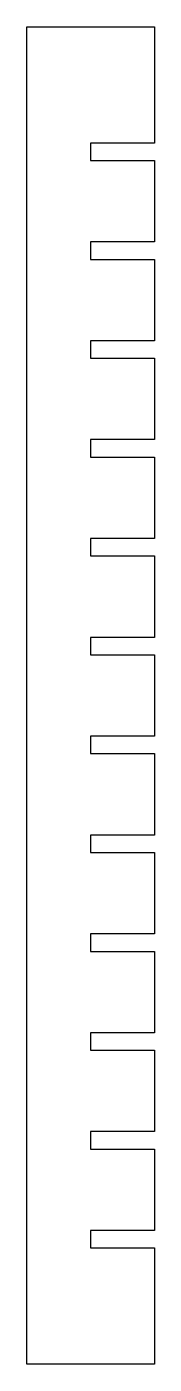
# Model space of a CAD drawing. Extents: x 199 to 221, y -264 to -34.
import ezdxf

# ---------------------------------------------------------------- set-up
doc = ezdxf.new("R2010")
doc.units = 0
doc.layers.add('EBENE_1', color=7, linetype='CONTINUOUS')

# ---------------------------------------------------------------- blocks, each defined once
blk = doc.blocks.new('BLOCK_2')
at = {"layer": 'EBENE_1', "color": 7}
blk.add_lwpolyline([(199.07, -263.89), (199.07, -33.89), (221.07, -33.89), (221.07, -53.89), (210.07, -53.89), (210.07, -56.89), (221.07, -56.89), (221.07, -70.89), (210.07, -70.89), (210.07, -73.89), (221.07, -73.89), (221.07, -87.89), (210.07, -87.89), (210.07, -90.89), (221.07, -90.89), (221.07, -104.89), (210.07, -104.89), (210.07, -107.89), (221.07, -107.89), (221.07, -121.89), (210.07, -121.89), (210.07, -124.89), (221.07, -124.89), (221.07, -138.89), (210.07, -138.89), (210.07, -141.89), (221.07, -141.89), (221.07, -155.89), (210.07, -155.89), (210.07, -158.89), (221.07, -158.89), (221.07, -172.89), (210.07, -172.89), (210.07, -175.89), (221.07, -175.89), (221.07, -189.89), (210.07, -189.89), (210.07, -192.89), (221.07, -192.89), (221.07, -206.89), (210.07, -206.89), (210.07, -209.89), (221.07, -209.89), (221.07, -223.89), (210.07, -223.89), (210.07, -226.89), (221.07, -226.89), (221.07, -240.89), (210.07, -240.89), (210.07, -243.89), (221.07, -243.89), (221.07, -263.89), (199.07, -263.89)], dxfattribs=at)

msp = doc.modelspace()

# ---------------------------------------------------------------- block references
at = {"layer": 'EBENE_1'}
msp.add_blockref('BLOCK_2', (0, 0), dxfattribs=at)

doc.saveas('drawing.dxf')
